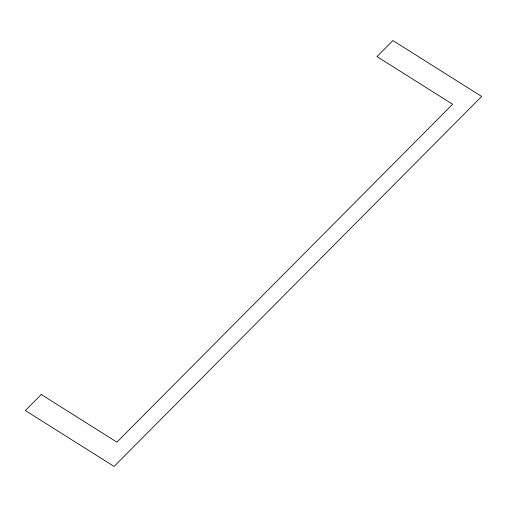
<?xml version="1.0" encoding="UTF-8"?>
<svg xmlns="http://www.w3.org/2000/svg" width="507" height="507" viewBox="0 0 507 507"><rect width="100%" height="100%" fill="white"/><g stroke="black" fill="none" stroke-linecap="round" stroke-linejoin="round"><path stroke-width="0.76" d="M41.276 394.503L25.35 410.537L114.081 466.44L481.65 96.463L392.919 40.56L376.993 56.594L452.612 104.239L116.902 442.148L41.276 394.503"/></g></svg>
